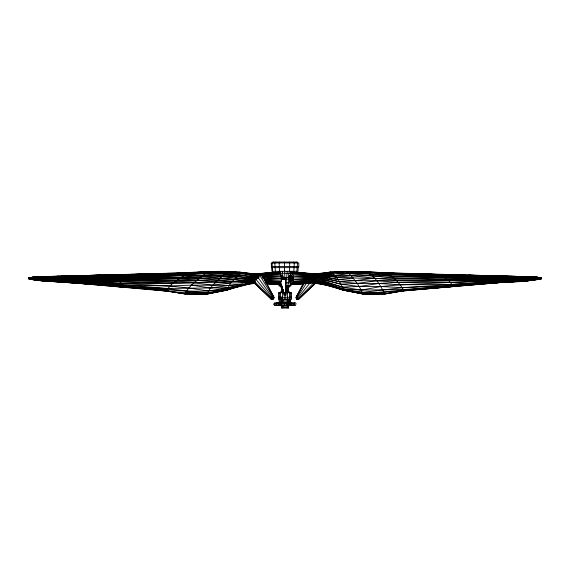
<?xml version="1.0" encoding="UTF-8"?>
<svg xmlns="http://www.w3.org/2000/svg" width="570" height="570" viewBox="0 0 570 570"><rect width="100%" height="100%" fill="white"/><g stroke="black" fill="none" stroke-linecap="round" stroke-linejoin="round"><path stroke-width="0.85" d="M280.932 305.513L279.371 305.513L278.801 304.701L279.371 302.748L278.801 297.576L279.371 296.763L280.932 296.763L281.502 297.576L280.932 302.748L274.519 302.798L273.971 304.679L274.519 305.456L280.148 305.456M281.188 302.606L281.188 305.648M281.502 305.335L281.502 307.95L288.498 307.95L288.498 299.229M281.502 302.72L281.502 299.229M281.502 292.253L281.502 287.024M281.708 307.95L281.708 305.335M281.708 302.72L281.708 299.229M281.708 292.253L281.708 287.024M281.822 307.95L281.822 305.335M281.822 302.72L281.822 299.229M281.822 292.253L281.822 287.024M282.421 307.95L282.421 305.335M282.421 302.72L282.421 299.229M282.421 292.253L282.421 287.024L280.789 287.024L280.789 285.898M282.606 297.305L282.606 292.724L283.361 292.054L280.718 292.054L278.744 292.724L278.744 297.305M283.518 307.95L283.518 305.335M283.518 302.72L283.518 299.229M283.518 292.253L283.518 289.638M284.715 271.334L284.801 277.569M284.85 307.95L284.85 305.335M284.85 302.72L284.85 299.229M281.131 277.419L285.299 277.419L281.131 277.697M286.197 307.95L286.197 299.229M286.197 292.253L286.197 287.024L289.211 287.024L289.211 285.898M287.365 307.95L287.365 299.229M287.394 297.305L287.394 292.724L286.639 292.054L289.282 292.054L291.256 292.724L291.256 297.305M287.365 292.253L287.365 287.024M287.85 287.024L287.85 285.898M288.178 307.95L288.178 299.229M288.178 292.253L288.178 287.024M288.292 307.95L288.292 299.229M288.292 292.253L288.292 287.024M288.498 292.253L288.498 287.024M288.819 287.024L288.819 285.898M288.962 287.024L288.962 285.898M289.076 285.898C288.27 280.868 287.871 276.272 289.396 271.334M290.472 285.898L290.472 282.82L289.104 279.15L289.104 277.569L290.892 273.286L290.892 271.334M289.425 297.305L289.425 292.724L288.028 292.054M289.724 262.941L289.474 271.334M272.702 295.609L273.828 298.16L273.115 299.065L271.391 299.25L253.451 282.228M289.881 299.535L289.817 302.748L289.246 303.554M273.123 297.846L273.614 296.564L272.581 296.279L271.056 297.276L270.565 298.552C271.762 299.92 274.049 298.937 273.871 297.12L263.326 276.842M290.65 274.911L291.042 274.875C292.816 276.471 292.852 280.24 291.049 281.851L290.294 281.851M471.682 284.601C494.789 281.48 518.707 283.582 541.5 278.687L539.954 277.711L529.58 277.248L334.861 275.481L291.156 272.239C294.255 275.046 294.32 281.651 291.163 284.466L310.515 283.297M297.127 298.374L296.885 299.065L297.561 299.35L299.072 298.872L315.915 282.834M253.158 273.892L279.535 272.303C282.392 275.324 282.399 281.402 279.521 284.409L267.401 283.774M298.181 272.759L291.32 272.353L312.552 273.514C315.31 275.232 314.832 279.592 313.507 282.15L291.833 284.045L312.046 282.891M255.545 278.937L271.056 297.276C273.885 299.186 273.351 299.699 271.776 296.656L257.704 277.034M273.557 298.559C272.261 297.74 272.446 300.091 273.828 298.16L273.871 297.12L261.794 275.068L258.794 274.826L261.794 275.068M302.891 284.9L296.749 296.25C295.994 297.319 296.571 299.407 298.039 299.371L298.944 298.958L298.901 298.416L298.26 298.737M255.346 283.133L227.637 287.8L167.651 288.406L116.779 285.94L42.216 280.868L35.511 280.226L28.5 278.687L29.07 277.918L30.616 277.505L43.049 276.564L186.262 273.23C210.465 272.061 235.068 270.237 258.908 275.695C228.827 267.893 197.676 272.98 167.096 273.315M116.764 285.663L116.316 286.482L166.098 290.821L185.207 293.935L207.259 294.027L226.589 290.223L230.715 283.041L238.78 274.975L240.234 272.56L239.714 272.068L229.268 271.976M255.111 283.39L229.005 285.413L191.435 285.114L169.668 286.033L117.634 284.907L42.216 280.868L29.982 279.264L30.901 278.516L28.963 278.288L32.519 277.661L29.12 277.889L46.22 278.637L125.079 279.279L179.315 278.63L219.429 278.78L235.531 277.982L256.621 279.507M298.295 299.15L296.885 299.065L296.578 298.302L306.646 282.998M279.571 297.412L280.319 298.174L279.777 298.944L279.029 298.174L279.777 297.412L279.186 297.633M279.777 298.944L279.393 297.633M279.571 298.944L280.162 297.633M246.831 284.202L226.589 290.223L226.91 288.912M313.821 281.68L313.336 283.119L298.402 298.837L297.561 299.35L296.486 298.652M197.248 272.182L205.043 271.641L205.82 272.239L205.549 273.415C198.367 279.763 189.24 284.758 185.207 293.935C135.731 285.855 85.393 284.352 35.483 280.205L36.138 279.592M42.978 280.084L42.173 280.839L66.669 282.293L70.367 279.663L78.902 275.816L42.223 276.642L34.193 277.041L29.148 277.882L31.956 277.925L31.428 278.203M289.852 276.856L291.498 273.286L291.498 271.334M241.623 285.264L226.589 290.223L207.715 292.894L66.968 281.965L42.451 280.647L35.703 280.048L28.571 278.602L30.965 277.512L34.706 276.992L185.998 274.184L225.827 272.018L225.578 273.215C219.015 279.671 210.672 285.036 207.259 294.027L185.706 292.823L66.669 282.293L66.961 281.815M273.857 297.747L272.56 297.811L271.705 299.15L273.002 299.086L273.6 297.519L273.536 296.828L272.916 296.856L271.505 297.775L271.056 298.958L272.809 299.207L273.828 297.661M296.892 298.965L297.241 298.872L296.614 298.83L296.172 297.661L304.209 283.269M302.969 283.945L296.129 297.12L296.421 298.338L297.447 299.221M42.223 276.642L43.341 276.657L35.703 280.048L29.982 279.264L34.891 277.048L79.814 275.716L62.493 276.172M60.762 281.573L42.173 280.839L45.108 279.093L51.777 276.507M60.926 276.165L205.82 272.239L185.998 274.184L172.197 283.668L166.013 290.707L167.722 290.85M491.262 276.165L489.495 276.115L535.294 276.992L540.018 279.264L527.827 280.839L503.381 282.257L384.308 292.325L362.306 292.396L343.09 288.912L314.184 280.583L292.802 282.307L313.892 281.445L343.411 290.223L362.819 293.885L361.259 290.087L357.319 283.404L351.099 275.666L346.824 271.918L344.879 271.413L330.286 272.068L317.504 273.842M426.46 273.985L439.726 274.469L443.46 276.514L448.882 280.746L453.684 286.482L403.425 289.517L361.259 290.087L342.321 287.066L314.448 279.307L293.087 281.224L314.184 280.583L343.468 290.109L362.741 294.027L384.793 293.935L403.988 290.707C399.584 283.162 393.001 275.417 384.493 272.745L364.957 271.634L344.879 271.413L334.804 272.175M90.374 283.867L66.619 282.257L116.387 286.56L121.282 281.666L132.368 275.175L186.262 273.23L185.998 274.184L130.858 276.172L29.12 277.889L40.463 276.942M59.95 281.452L35.696 279.963L28.571 278.602L29.255 278.21C104.331 282.52 179.636 277.968 254.69 282.506M298.067 267.644L298.794 266.56L298.794 262.941L271.206 262.941L271.933 271.334L298.067 271.334L298.067 267.644L271.933 267.644M255.104 281.587L233.914 279.542L193.843 282.855L172.197 283.668L119.251 283.283L42.95 280.269L28.571 278.602L29.013 277.961L28.942 278.374C104.182 283.269 179.735 281.765 255.111 283.176M28.5 278.687L30.117 279.115L28.5 278.687L28.992 277.975L28.942 278.374L31.478 278.374M277.391 302.798L276.835 303.582L273.971 303.582M280.184 296.763L280.754 298.723L280.184 299.535L280.119 302.748L279.549 303.554L280.119 305.513M281.822 302.606L281.188 303.496L284.487 303.496L285.114 302.606M288.498 303.554L289.068 302.748L289.068 299.535L290.629 299.535L290.629 302.748M291.833 302.798L291.284 303.582L294.149 303.582L294.704 302.798M280.119 296.763L278.944 297.305L278.944 299.108L278.445 299.108L278.445 297.305L279.222 297.305L279.222 292.724L281.046 292.054M384.793 293.935L403.988 290.707L384.793 293.935L362.819 293.885L343.468 290.109C340.71 283.361 336.941 275.502 330.286 272.068L323.311 273.379M310.287 282.642L296.998 299.086M296.749 296.25L296.436 297.155L296.877 297.846L299.072 298.872L315.424 283.219L313.336 283.119L311.462 282.243M296.464 296.828L296.172 298.16L297.568 298.872M296.144 297.747L296.87 297.54M254.576 283.219L270.928 298.872L272.011 299.221L273.422 298.302M364.18 272.239L364.957 271.634C423.503 275.552 482.234 276.635 540.88 277.889L537.054 277.604M504.785 281.872L501.279 282.1L527.827 280.839L522.868 277.697L393.535 278.039C359.456 279.628 325.634 276.329 291.826 272.652L334.861 275.481L348.983 273.557L369.517 273.75L443.46 276.514L523.958 278.217L540.93 277.918L537.952 278.139C555.707 278.224 503.944 283.19 509.16 281.63M311.256 274.013L312.552 273.514M28.963 278.288L30.331 277.597L34.193 277.041M288.484 303.589L289.254 303.589M437.418 274.519L519.584 276.486L521.792 277.227L373.899 272.481M261.089 273.586L256.821 273.821L279.535 272.303L254.569 273.871M281.972 292.054L280.575 292.724L280.575 297.305L291.555 297.305L291.555 299.108L280.362 299.108M258.452 275.752L259.699 275.168L272.581 296.279C274.362 298.217 272.225 300.055 270.615 297.968L254.199 281.038M384.493 272.745L519.584 276.486L491.098 275.816L501.65 276.172M257.533 278.203L237.156 276.493L127.003 278.217L29.091 277.904L33.623 277.205L30.616 277.505M202.884 293.571L207.259 294.027L226.532 290.109L230.679 288.562M312.966 273.885L331.712 272.474L348.983 273.557L393.535 278.039L447.129 279.25L499.755 279.165L540.966 277.946L541.058 278.374L539.135 278.673L539.875 279.165L541.429 278.602L540.966 277.946L541.429 278.602L539.875 279.165L527.564 280.54L452.324 284.409L400.19 284.808L378.772 283.461L357.319 283.404L340.903 284.188L314.533 277.953L293.222 276.236L314.433 276.628L339.428 281.694L357.319 283.404L376.542 280.761L395.829 280.141L523.958 278.217M536.42 277.44L540.823 277.868L529.288 276.949M75.739 276.265L77.157 275.787L66.711 276.172M510.349 276.308L526.951 276.564L540.823 277.868L537.097 277.483M537.481 277.661L540.909 277.904L535.294 276.992L526.659 276.657M166.013 290.707L185.207 293.935L207.181 293.885L226.532 290.109L235.738 287.116M237.412 286.575L241.594 285.214M49.305 276.806L59.173 276.222M237.227 286.539L226.924 289.318L207.715 292.894L185.706 292.823M238.944 286.076L241.516 285.378M541.5 278.687L540.018 279.264L533.883 279.742M539.619 278.972L541.429 278.602L535.522 279.521M250.579 283.582C229.924 290.052 208.335 291.947 186.789 290.957C138.938 285.086 90.623 282.506 42.451 280.647M47.353 278.231C100.064 276.671 153.038 278.951 205.549 273.415C223.518 273.115 241.63 272.353 259.193 276.92L240.234 272.56L225.578 273.215L181.716 277.148L76.145 277.255L29.177 277.868L43.235 276.856M293.372 277.911L314.533 277.953L342.321 287.066L359.328 286.511L378.772 283.461L398.01 282.328L450.635 282.442L502.355 281.138L527.022 280.084L541.293 278.481L540.46 278.089L540.93 277.918L538.044 277.925M208.178 272.082L202.884 272.139L205.043 271.641L225.827 272.018L225.121 271.413L218.894 271.619M259.215 276.992L238.78 274.975L42.508 277.148L29.213 277.861L34.706 276.992M30.41 277.775L29.213 277.861L34.891 277.048M237.825 285.805L208.684 291.006L188.855 288.028L169.668 286.033L68.835 280.533L42.95 280.269M33.203 277.733L29.12 277.889L33.067 277.419M178.952 273.322L185.507 272.745L186.262 273.23L103.683 275.011M223.419 289.546L225.164 289.232M29.234 277.854L34.827 277.17M143.554 274.134L130.274 274.469L131.969 274.191L132.582 274.519L132.368 275.175L49.626 277.476M254.89 273.928L280.191 272.838L256.977 273.992M539.605 278.88L541.429 278.602M527.022 280.084L448.882 280.746L395.829 280.141L374.198 278.167L355.31 280.668L339.428 281.694L314.156 275.445L292.417 273.5L313.728 274.483L337.953 279.5L355.31 280.668L376.542 280.761L398.01 282.328L499.755 279.165L526.024 279.378L541.293 278.481L539.135 278.673M45.108 279.093L71.799 278.987L174.548 281.837L196.272 280.81L219.429 278.78L237.156 276.493L256.735 279.279M216.258 291.356L226.532 290.109M230.715 283.041L212.874 285.086L193.843 282.855M318.573 273.921L320.326 273.728M323.831 273.344C344.665 270.921 365.726 272.033 386.61 273.144L505.098 276.172M32.519 277.661L29.07 277.918L32.048 278.139M288.919 278.459L292.31 278.11L288.926 277.911M398.786 291.341L453.684 286.482M540.175 277.982L540.909 277.904L536.377 277.205L492.843 275.787L494.261 276.265L527.777 276.642L531.354 278.06L534.297 280.048M288.855 279.407L292.282 279.086L289.104 279.15M353.193 278.039L337.953 279.5L314.156 275.445L292.902 274.733L314.433 276.628L340.903 284.188L359.328 286.511L381.002 286.525L402.292 287.672L453.236 285.663L503.381 282.257L501.08 280.084L495.665 276.885M240.048 273.514L179.315 278.63L48.486 277.846M215.04 282.791L232.311 281.202L254.904 282.898M243.041 284.131L229.005 285.413L210.551 288.035L191.435 285.114M245.677 283.889L249.183 283.568M251.812 283.326L255.324 283.005M403.902 290.821L503.331 282.293L527.827 280.839C472.637 282.613 417.732 288.876 362.819 293.885L384.885 293.792C380.048 285.1 372.951 271.284 361.494 271.698M289.553 280.212L292.146 279.998L289.61 280.048M481.187 283.71L482.933 283.568M488.176 283.147L489.922 283.012M495.166 282.592L496.912 282.449M314.533 277.953L293.322 279.621L314.448 279.307L343.09 288.912L361.259 290.087L381.002 286.525L400.19 284.808L501.08 280.084L526.024 279.378M290.237 280.746L291.99 280.618L289.425 280.689M291.163 284.466L312.054 282.912M256.821 273.821L260.34 273.572M263.867 273.315L270.038 272.873M271.797 272.745L278.844 272.239L276.471 272.745M468.162 284.858L469.922 284.729M183.39 273.144L185.122 273.023L176.308 273.322M189.454 272.724L195.517 272.303M428.07 288.27L429.83 288.149M435.117 287.793L503.381 282.257L503.032 281.965M264.43 279.485L281.573 278.367L262.642 277.234M30.93 277.576L34.371 277.355M307.216 283.418L291.356 284.359L308.79 283.383M266.219 273.308L270.486 273.073M289.995 281.217L291.769 281.117L290.052 281.174M362.741 294.027L371.362 293.543M32.625 277.932L29.227 278.124M191.363 272.731L195.795 272.503M319.449 283.311L313.507 282.15L292.431 283.19L313.892 281.445L332.773 286.539M253.18 274.113L259.307 274.783L280.761 273.799L258.744 274.013L244.252 272.923M265.086 280.768L281.473 280.062L264.587 279.827M30.702 277.676L33.787 277.547M51.044 276.742L59.75 276.429M51.656 276.742L78.902 275.816M50.758 277.106L80.135 276.122M95.967 275.595L101.246 275.424M113.558 275.018L122.358 274.726M261.473 275.773L281.202 275.111L259.307 274.783L239.714 272.068M295.923 283.682L299.414 283.568M305.513 283.361L307.259 283.304M202.884 272.139L208.221 271.961M130.274 274.469L143.426 274.056M148.685 273.892L164.466 273.401M78.738 276.165L109.632 275.224M111.399 275.168L132.582 274.519L78.439 275.638M519.74 280.882L527.784 280.868M83.348 275.602L101.025 275.089M50.417 276.486L59.907 276.236M85.122 275.588L101.061 275.189M108.143 275.018L122.308 274.662M153.287 273.892L164.801 273.607M37.969 277.305L40.42 277.248M527.564 280.54L502.355 281.138L402.292 287.672L362.306 292.396L343.411 290.223L314.184 280.583M281.295 277.383L283.817 277.334M288.862 277.227L292.225 277.155L288.819 276.97M288.94 278.181L292.31 278.11M52.825 276.735L59.879 276.592M282.813 276.464L281.138 276.493L282.855 276.649M289.524 276.343L292.04 276.293L289.467 276.179M262.635 277.027L281.48 276.671L261.495 275.901M265.584 281.908L281.195 281.623L265.228 281.153M289.767 281.644L291.434 281.608L289.703 281.637M539.099 278.516L541.293 278.481L540.987 277.961L538.572 278.203M321.836 273.906L348.983 273.557M280.882 275.752L282.556 275.723M290.094 275.616L291.769 275.595L290.044 275.538M296.749 298.844L297.405 298.609M249.546 273.664L258.103 273.579L259.307 274.783M46.22 278.637L73.238 278.374L176.928 280.184L198.716 278.901L238.78 274.975L258.481 278.146M330.286 272.068L346.824 271.918L391.255 276.137L445.291 277.811L524.991 278.759M314.889 283.176L317.504 283.162M29.148 277.882L30.117 277.875M315.075 283.147L317.675 283.133M262.756 278.416L281.573 278.367M271.206 266.56L298.794 266.56M280.205 271.334L280.205 273.286L291.498 273.286M289.104 277.569L283.083 277.569L282.25 271.334M281.131 278.36L285.299 278.36L285.299 279.029L281.131 279.029M538.522 278.374L541.058 278.374L539.669 277.597L535.807 277.041L539.127 277.483M281.153 279.207L285.299 279.207L286.197 295.075L283.782 295.075L283.782 292.389L280.568 282.506M287.223 271.334L286.546 279.15L289.524 279.15L291.028 282.82L291.028 285.898L285.513 285.898M43.911 279.678L70.367 279.663L172.197 283.668M49.027 280.084L43.84 280.084L45.621 280.198M285.513 282.82L291.028 282.82M281.894 285.898L278.972 285.898L278.972 284.359M278.744 292.724L284.202 292.724M285.798 292.724L291.256 292.724M278.801 297.576L279.549 297.576M280.754 297.576L281.502 297.576M280.754 298.723L281.502 298.723M279.371 299.535L280.932 299.535M288.178 302.606L288.812 302.606M289.068 302.748L295.481 302.798L296.03 303.582L295.481 305.456L289.852 305.456L288.484 304.672L290.443 304.672M285.755 303.361L290.928 303.361L290.928 304.9L285.755 304.9M278.801 303.554L279.549 303.554M273.971 304.679L276.835 304.679L277.391 305.456M278.801 304.701L279.549 304.701L278.787 304.672L278.787 303.589L279.557 303.589M294.704 305.456L294.149 304.679L291.284 304.679L291.833 305.456M285.114 305.648L284.487 304.758L281.188 304.758L281.822 305.648M290.629 305.513L289.068 305.513L288.498 304.701M288.178 305.648L289.909 305.648M536.213 277.547L540.852 277.882L539.298 277.676M185.115 293.792L207.181 293.885M265.955 282.813L280.754 282.934L265.713 282.285M333.3 273.792L309.246 273.486M272.595 298.609L272.987 298.616M494.261 276.265L388.954 274.455L367.116 272.139L344.879 271.413M536.947 277.611L540.88 277.889L536.933 277.419M30.901 278.516L28.707 278.481L29.013 277.961L28.707 278.481L30.381 278.972M389.075 273.322L384.629 273.244L386.389 273.322M405.99 273.621L421.116 273.892M448.07 274.74L462.27 275.032M468.483 275.16L491.561 275.638M510.485 276.571L518.223 276.507M42.437 280.547L51.998 280.768M384.615 273.251L387.258 273.315M405.733 273.757L411.02 273.885M426.859 274.27L434.775 274.455M447.977 274.776L458.536 275.032M469.096 275.281L482.298 275.602M529.117 277.191L534.005 277.312M448.013 274.847L454.19 275.032M469.195 275.488L472.722 275.602M299.528 273.165L303.945 273.308M266.226 283.418L280.176 283.881L266.055 283.133M510.435 276.471L518.344 276.742M63.42 281.673L65.187 281.744L63.455 281.63M280.903 275.802L282.62 275.873M298.609 299.25L296.856 298.538M219.429 278.78L233.914 279.542L254.669 282.207M270.258 283.596L273.771 283.796M267.316 283.725L279.521 284.409L266.311 283.632M299.891 272.866L307.608 273.322M309.325 273.422L334.861 275.481M281.302 277.455L284.694 277.654M116.316 286.482L128.663 287.223M537.353 277.469L540.766 277.854L536.377 277.205M30.866 278.673L28.7 278.531L35.319 279.492M116.387 286.56L166.59 289.916M538.486 277.854L536.798 277.733L537.375 277.932M291.156 272.239L313.179 273.821L336.4 277.391L351.099 275.666L374.198 278.167M196.002 293.073L198.581 293.258M225.121 271.413L241.694 272.731M266.653 283.561L278.837 284.466L278.167 284.045M74.82 282.421L76.572 282.556M79.194 282.763L92.297 283.774M94.05 283.91L97.541 284.181M314.889 283.39L320.974 283.867M291.049 281.851L290.287 281.516M318.188 283.326L312.923 282.841L329.375 285.613M244.416 273.151L246.169 273.344M247.921 273.536L251.427 273.921M255.552 280.454L235.531 277.982L255.232 281.295M535.294 276.992L539.07 277.576M357.141 292.168L343.411 290.223L343.076 289.318L348.313 290.294M28.571 278.602L30.395 278.88M359.67 292.41L361.416 292.731M313.507 282.15L336.314 287.679M338.01 288.092L340.539 288.705M337.924 287.928L340.497 288.62M288.954 292.054L290.778 292.724L290.778 297.305M535.173 277.17L535.629 277.355M297.248 298.872L296.172 297.661M269.247 289.439L270.109 290.985M270.978 292.524L271.84 294.07M280.205 273.286L281.174 276.144M280.568 282.62L283.782 292.389L286.197 292.389L285.299 277.419M286.546 279.15L287.066 285.898M285 295.182L285 299.108M297.519 262.941L296.849 271.334M297.319 262.941L297.319 262.05L272.681 262.05L272.681 262.941M296.172 262.05L296.172 262.941M294.327 262.941L293.835 271.334M294.149 303.582L294.149 304.679M293.329 262.05L293.329 262.941M291.284 302.798L291.284 305.456M291.113 271.334L291.113 273.286M291.056 297.305L291.056 299.108M290.479 303.361L290.479 304.9M289.852 302.798L289.852 305.456M289.638 297.305L289.638 299.108M289.218 262.05L289.218 262.941M289.19 303.361L289.19 304.9M287.508 297.305L287.508 299.108M287.266 303.361L287.266 304.9M286.439 285.898L286.439 287.024M284.487 303.496L284.487 304.758M284.466 262.05L284.43 271.334M282.492 297.305L282.492 299.108M281.181 285.898L281.181 287.024M281.038 285.898L281.038 287.024M280.554 282.82L280.554 285.898M279.792 262.05L279.792 262.941M279.471 271.334L279.165 262.941M279.329 284.359L279.329 285.898M278.887 271.334L278.887 272.638M278.502 271.334L278.502 272.638M278.267 302.798L278.267 305.456M276.835 302.798L276.835 305.456M275.909 262.05L275.909 262.941M275.36 271.334L274.818 262.941M273.415 262.05L273.415 262.941M272.709 271.334L272.025 262.941M286.639 304.758L286.012 305.648L280.091 305.648L280.091 302.606L286.012 302.606L286.639 304.758M284.986 292.987L284.344 293.358L284.344 294.106L284.986 294.476L285.634 294.106L285.634 293.358L284.986 292.987"/></g></svg>
